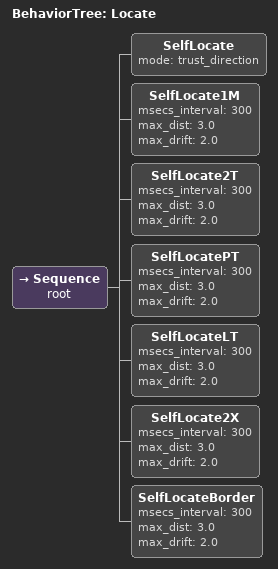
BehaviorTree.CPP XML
<!-- locate behavior tree -->

<root BTCPP_format="4" >
<BehaviorTree ID="Locate">
   <Sequence name="root">
      <!-- Based on how I have been moving, I estimate where I am -->
      <SelfLocate mode="trust_direction" />

      <!-- Uses 1 Marker (a known object like goalpost or line) -->
      <SelfLocate1M msecs_interval="300" max_dist="3.0" max_drift="2.0" />

      <!-- Use 2 T Junctions -->
      <!-- Use line intersections on the field to locate myself -->
      <SelfLocate2T msecs_interval="300" max_dist="3.0" max_drift="2.0" />

      <!-- Use Penalty Spot or specific point to refine position -->
      <SelfLocatePT msecs_interval="300" max_dist="3.0" max_drift="2.0" />

      <!-- Combine Lines + T Junction features for better accuracy -->
      <SelfLocateLT msecs_interval="300" max_dist="3.0" max_drift="2.0" />

      <!-- Use X intersections (cross lines) -->
      <SelfLocate2X msecs_interval="300" max_dist="3.0" max_drift="2.0" />

      <!-- Use Field Boundaries (edges of fields) to confirm -->
      <SelfLocateBorder msecs_interval="300" max_dist="3.0" max_drift="2.0"/>
   </Sequence>
</BehaviorTree>
</root>
